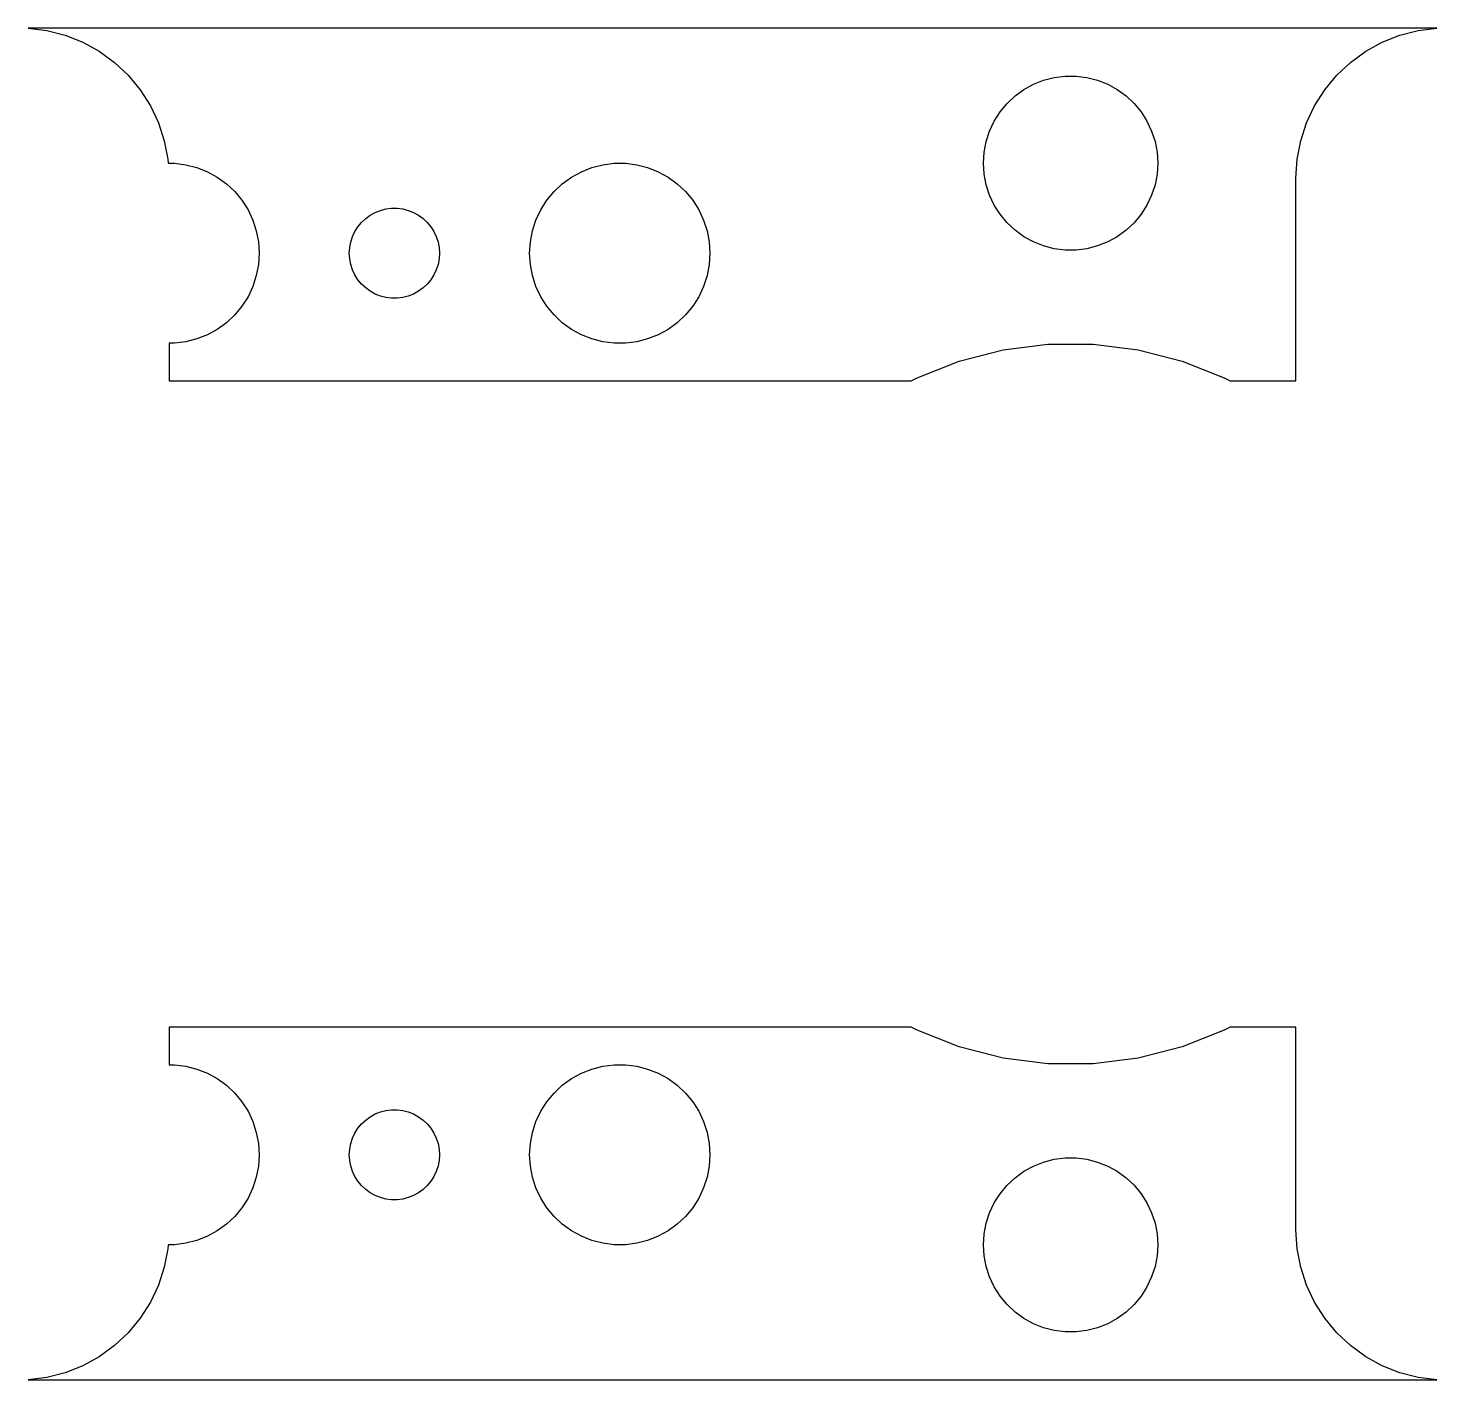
# Model space of a CAD drawing. Header units: metres. Extents: x -52 to 22, y -22 to 346.
# Drawn here: x -34.69 to 12.19, y 193.51 to 238.49 of the extents above; entities that cross this region are included whole.
import ezdxf

# ---------------------------------------------------------------- set-up
doc = ezdxf.new("R2010")
doc.units = ezdxf.units.M

msp = doc.modelspace()

# ---------------------------------------------------------------- linework, layer by layer
for p, q in [((12.186, 238.49), (-34.686, 238.49)), ((-34.686, 238.49), (-34.0631, 238.411)), ((-34.0631, 238.411), (-33.4549, 238.255)), ((-33.4549, 238.255), (-32.8711, 238.024)), ((10.3711, 238.024), (10.9549, 238.255)), ((10.9549, 238.255), (11.5631, 238.411)), ((11.5631, 238.411), (12.186, 238.49)), ((-32.8711, 238.024), (-32.3209, 237.722)), ((-32.3209, 237.722), (-31.8129, 237.353)), ((9.31287, 237.353), (9.82086, 237.722)), ((9.82086, 237.722), (10.3711, 238.024)), ((-31.8129, 237.353), (-31.3551, 236.923)), ((8.85515, 236.923), (9.31287, 237.353)), ((-31.3551, 236.923), (-30.9549, 236.439)), ((-1.23476, 236.624), (-0.89615, 236.758)), ((-0.89615, 236.758), (-0.5434, 236.849)), ((-0.5434, 236.849), (-0.18208, 236.894)), ((-0.18208, 236.894), (0.18208, 236.894)), ((0.18208, 236.894), (0.5434, 236.849)), ((0.5434, 236.849), (0.89615, 236.758)), ((0.89615, 236.758), (1.23476, 236.624)), ((8.45491, 236.439), (8.85515, 236.923)), ((-30.9549, 236.439), (-30.6185, 235.909)), ((-1.84853, 236.234), (-1.55389, 236.449)), ((-1.55389, 236.449), (-1.23476, 236.624)), ((1.23476, 236.624), (1.55389, 236.449)), ((1.55389, 236.449), (1.84853, 236.234)), ((8.11845, 235.909), (8.45491, 236.439)), ((-30.6185, 235.909), (-30.3511, 235.341)), ((-2.34615, 235.705), (-2.114, 235.985)), ((-2.114, 235.985), (-1.84853, 236.234)), ((1.84853, 236.234), (2.114, 235.985)), ((2.114, 235.985), (2.34615, 235.705)), ((7.8511, 235.341), (8.11845, 235.909)), ((-30.3511, 235.341), (-30.1571, 234.743)), ((-2.69635, 235.068), (-2.54128, 235.397)), ((-2.54128, 235.397), (-2.34615, 235.705)), ((2.34615, 235.705), (2.54128, 235.397)), ((2.54128, 235.397), (2.69635, 235.068)), ((7.65707, 234.743), (7.8511, 235.341)), ((-2.80888, 234.721), (-2.69635, 235.068)), ((2.69635, 235.068), (2.80888, 234.721)), ((-30.1571, 234.743), (-30.0394, 234.127)), ((-2.89999, 234), (-2.87712, 234.363)), ((-2.87712, 234.363), (-2.80888, 234.721)), ((2.80888, 234.721), (2.87712, 234.363)), ((2.87712, 234.363), (2.89999, 234)), ((7.53941, 234.127), (7.65707, 234.743)), ((-30.0394, 234.127), (-30.0311, 233.994)), ((-30.0311, 233.994), (-29.8116, 233.994)), ((-29.8116, 233.994), (-29.4379, 233.947)), ((-29.4379, 233.947), (-29.0729, 233.853)), ((-15.927, 233.853), (-15.5621, 233.947)), ((-15.5621, 233.947), (-15.1884, 233.994)), ((-15.1884, 233.994), (-14.8116, 233.994)), ((-14.8116, 233.994), (-14.4379, 233.947)), ((-14.4379, 233.947), (-14.0729, 233.853)), ((-2.87712, 233.637), (-2.89999, 234)), ((2.89999, 234), (2.87712, 233.637)), ((7.5, 233.5), (7.53941, 234.127)), ((-29.0729, 233.853), (-28.7227, 233.714)), ((-28.7227, 233.714), (-28.3925, 233.533)), ((-28.3925, 233.533), (-28.0877, 233.312)), ((-16.9123, 233.312), (-16.6075, 233.533)), ((-16.6075, 233.533), (-16.2773, 233.714)), ((-16.2773, 233.714), (-15.927, 233.853)), ((-14.0729, 233.853), (-13.7227, 233.714)), ((-13.7227, 233.714), (-13.3925, 233.533)), ((-13.3925, 233.533), (-13.0877, 233.312)), ((-2.80888, 233.279), (-2.87712, 233.637)), ((2.87712, 233.637), (2.80888, 233.279)), ((7.5, 226.75), (7.5, 233.5)), ((-28.0877, 233.312), (-27.8131, 233.054)), ((-27.8131, 233.054), (-27.5729, 232.763)), ((-17.427, 232.763), (-17.1869, 233.054)), ((-17.1869, 233.054), (-16.9123, 233.312)), ((-13.0877, 233.312), (-12.8131, 233.054)), ((-12.8131, 233.054), (-12.5729, 232.763)), ((-2.69635, 232.932), (-2.80888, 233.279)), ((2.80888, 233.279), (2.69635, 232.932)), ((-27.5729, 232.763), (-27.3711, 232.445)), ((-22.7811, 232.473), (-22.5942, 232.497)), ((-22.5942, 232.497), (-22.4058, 232.497)), ((-22.4058, 232.497), (-22.2189, 232.473)), ((-17.6289, 232.445), (-17.427, 232.763)), ((-12.5729, 232.763), (-12.3711, 232.445)), ((-2.54128, 232.603), (-2.69635, 232.932)), ((-2.34615, 232.295), (-2.54128, 232.603)), ((2.54128, 232.603), (2.34615, 232.295)), ((2.69635, 232.932), (2.54128, 232.603)), ((-27.3711, 232.445), (-27.2107, 232.104)), ((-27.2107, 232.104), (-27.0942, 231.746)), ((-23.7135, 231.882), (-23.5934, 232.027)), ((-23.5934, 232.027), (-23.4561, 232.156)), ((-23.4561, 232.156), (-23.3037, 232.266)), ((-23.3037, 232.266), (-23.1387, 232.357)), ((-23.1387, 232.357), (-22.9635, 232.427)), ((-22.9635, 232.427), (-22.7811, 232.473)), ((-22.2189, 232.473), (-22.0365, 232.427)), ((-22.0365, 232.427), (-21.8613, 232.357)), ((-21.8613, 232.357), (-21.6963, 232.266)), ((-21.6963, 232.266), (-21.5439, 232.156)), ((-21.5439, 232.156), (-21.4065, 232.027)), ((-21.4065, 232.027), (-21.2865, 231.882)), ((-17.9057, 231.746), (-17.7893, 232.104)), ((-17.7893, 232.104), (-17.6289, 232.445)), ((-12.3711, 232.445), (-12.2107, 232.104)), ((-12.2107, 232.104), (-12.0942, 231.746)), ((-2.114, 232.015), (-2.34615, 232.295)), ((2.34615, 232.295), (2.114, 232.015)), ((-27.0942, 231.746), (-27.0237, 231.376)), ((-23.9529, 231.373), (-23.8947, 231.552)), ((-23.8947, 231.552), (-23.8145, 231.723)), ((-23.8145, 231.723), (-23.7135, 231.882)), ((-21.2865, 231.882), (-21.1855, 231.723)), ((-21.1855, 231.723), (-21.1053, 231.552)), ((-21.1053, 231.552), (-21.0471, 231.373)), ((-17.9763, 231.376), (-17.9057, 231.746)), ((-12.0942, 231.746), (-12.0237, 231.376)), ((-1.84853, 231.766), (-2.114, 232.015)), ((-1.55389, 231.551), (-1.84853, 231.766)), ((-1.23476, 231.376), (-1.55389, 231.551)), ((1.55389, 231.551), (1.23476, 231.376)), ((1.84853, 231.766), (1.55389, 231.551)), ((2.114, 232.015), (1.84853, 231.766)), ((-27.0237, 231.376), (-27, 231)), ((-24, 231), (-23.9882, 231.188)), ((-23.9882, 231.188), (-23.9529, 231.373)), ((-21.0471, 231.373), (-21.0118, 231.188)), ((-21.0118, 231.188), (-21, 231)), ((-18, 231), (-17.9763, 231.376)), ((-12.0237, 231.376), (-12, 231)), ((-0.89615, 231.242), (-1.23476, 231.376)), ((-0.5434, 231.151), (-0.89615, 231.242)), ((-0.18208, 231.106), (-0.5434, 231.151)), ((0.18208, 231.106), (-0.18208, 231.106)), ((0.5434, 231.151), (0.18208, 231.106)), ((0.89615, 231.242), (0.5434, 231.151)), ((1.23476, 231.376), (0.89615, 231.242)), ((-27.0237, 230.624), (-27.0942, 230.254)), ((-27, 231), (-27.0237, 230.624)), ((-23.9882, 230.812), (-24, 231)), ((-23.9529, 230.627), (-23.9882, 230.812)), ((-23.8947, 230.448), (-23.9529, 230.627)), ((-21.0471, 230.627), (-21.1053, 230.448)), ((-21.0118, 230.812), (-21.0471, 230.627)), ((-21, 231), (-21.0118, 230.812)), ((-17.9763, 230.624), (-18, 231)), ((-17.9057, 230.254), (-17.9763, 230.624)), ((-12.0237, 230.624), (-12.0942, 230.254)), ((-12, 231), (-12.0237, 230.624)), ((-27.0942, 230.254), (-27.2107, 229.896)), ((-23.8145, 230.277), (-23.8947, 230.448)), ((-23.7135, 230.118), (-23.8145, 230.277)), ((-21.1855, 230.277), (-21.2865, 230.118)), ((-21.1053, 230.448), (-21.1855, 230.277)), ((-17.7893, 229.896), (-17.9057, 230.254)), ((-12.0942, 230.254), (-12.2107, 229.896)), ((-27.2107, 229.896), (-27.3711, 229.555)), ((-23.5934, 229.973), (-23.7135, 230.118)), ((-23.4561, 229.844), (-23.5934, 229.973)), ((-23.3037, 229.734), (-23.4561, 229.844)), ((-23.1387, 229.643), (-23.3037, 229.734)), ((-21.6963, 229.734), (-21.8613, 229.643)), ((-21.5439, 229.844), (-21.6963, 229.734)), ((-21.4065, 229.973), (-21.5439, 229.844)), ((-21.2865, 230.118), (-21.4065, 229.973)), ((-17.6289, 229.555), (-17.7893, 229.896)), ((-12.2107, 229.896), (-12.3711, 229.555)), ((-27.5729, 229.237), (-27.8131, 228.946)), ((-27.3711, 229.555), (-27.5729, 229.237)), ((-22.9635, 229.573), (-23.1387, 229.643)), ((-22.7811, 229.527), (-22.9635, 229.573)), ((-22.5942, 229.503), (-22.7811, 229.527)), ((-22.4058, 229.503), (-22.5942, 229.503)), ((-22.2189, 229.527), (-22.4058, 229.503)), ((-22.0365, 229.573), (-22.2189, 229.527)), ((-21.8613, 229.643), (-22.0365, 229.573)), ((-17.427, 229.237), (-17.6289, 229.555)), ((-17.1869, 228.946), (-17.427, 229.237)), ((-12.5729, 229.237), (-12.8131, 228.946)), ((-12.3711, 229.555), (-12.5729, 229.237)), ((-27.8131, 228.946), (-28.0877, 228.688)), ((-16.9123, 228.688), (-17.1869, 228.946)), ((-12.8131, 228.946), (-13.0877, 228.688)), ((-28.7227, 228.286), (-29.0729, 228.147)), ((-28.3925, 228.467), (-28.7227, 228.286)), ((-28.0877, 228.688), (-28.3925, 228.467)), ((-16.6075, 228.467), (-16.9123, 228.688)), ((-16.2773, 228.286), (-16.6075, 228.467)), ((-15.927, 228.147), (-16.2773, 228.286)), ((-13.7227, 228.286), (-14.0729, 228.147)), ((-13.3925, 228.467), (-13.7227, 228.286)), ((-13.0877, 228.688), (-13.3925, 228.467)), ((-29.8116, 228.006), (-30, 228.006)), ((-30, 228.006), (-30, 226.75)), ((-29.4379, 228.053), (-29.8116, 228.006)), ((-29.0729, 228.147), (-29.4379, 228.053)), ((-15.5621, 228.053), (-15.927, 228.147)), ((-15.1884, 228.006), (-15.5621, 228.053)), ((-14.8116, 228.006), (-15.1884, 228.006)), ((-14.4379, 228.053), (-14.8116, 228.006)), ((-14.0729, 228.147), (-14.4379, 228.053)), ((-2.24857, 227.787), (-0.75348, 227.976)), ((-0.75348, 227.976), (0.75348, 227.976)), ((0.75348, 227.976), (2.24857, 227.787)), ((-5.10934, 226.858), (-3.70819, 227.413)), ((-3.70819, 227.413), (-2.24857, 227.787)), ((2.24857, 227.787), (3.70819, 227.413)), ((3.70819, 227.413), (5.10934, 226.858)), ((-30, 226.75), (-5.30566, 226.75)), ((-5.30566, 226.75), (-5.10934, 226.858)), ((5.10934, 226.858), (5.30566, 226.75)), ((5.30566, 226.75), (7.5, 226.75)), ((-5.30566, 205.25), (-30, 205.25)), ((-30, 205.25), (-30, 203.994)), ((-5.10934, 205.142), (-5.30566, 205.25)), ((-3.70819, 204.587), (-5.10934, 205.142)), ((5.10934, 205.142), (3.70819, 204.587)), ((5.30566, 205.25), (5.10934, 205.142)), ((7.5, 205.25), (5.30566, 205.25)), ((7.5, 198.5), (7.5, 205.25)), ((-2.24857, 204.213), (-3.70819, 204.587)), ((3.70819, 204.587), (2.24857, 204.213)), ((-30, 203.994), (-29.8116, 203.994)), ((-29.8116, 203.994), (-29.4379, 203.947)), ((-29.4379, 203.947), (-29.0729, 203.853)), ((-15.927, 203.853), (-15.5621, 203.947)), ((-15.5621, 203.947), (-15.1884, 203.994)), ((-15.1884, 203.994), (-14.8116, 203.994)), ((-14.8116, 203.994), (-14.4379, 203.947)), ((-14.4379, 203.947), (-14.0729, 203.853)), ((-0.75348, 204.024), (-2.24857, 204.213)), ((0.75348, 204.024), (-0.75348, 204.024)), ((2.24857, 204.213), (0.75348, 204.024)), ((-29.0729, 203.853), (-28.7227, 203.714)), ((-28.7227, 203.714), (-28.3925, 203.533)), ((-28.3925, 203.533), (-28.0877, 203.312)), ((-16.9123, 203.312), (-16.6075, 203.533)), ((-16.6075, 203.533), (-16.2773, 203.714)), ((-16.2773, 203.714), (-15.927, 203.853)), ((-14.0729, 203.853), (-13.7227, 203.714)), ((-13.7227, 203.714), (-13.3925, 203.533)), ((-13.3925, 203.533), (-13.0877, 203.312)), ((-28.0877, 203.312), (-27.8131, 203.054)), ((-27.8131, 203.054), (-27.5729, 202.763)), ((-17.427, 202.763), (-17.1869, 203.054)), ((-17.1869, 203.054), (-16.9123, 203.312)), ((-13.0877, 203.312), (-12.8131, 203.054)), ((-12.8131, 203.054), (-12.5729, 202.763)), ((-27.5729, 202.763), (-27.3711, 202.445)), ((-22.7811, 202.473), (-22.5942, 202.497)), ((-22.5942, 202.497), (-22.4058, 202.497)), ((-22.4058, 202.497), (-22.2189, 202.473)), ((-17.6289, 202.445), (-17.427, 202.763)), ((-12.5729, 202.763), (-12.3711, 202.445)), ((-27.3711, 202.445), (-27.2107, 202.104)), ((-27.2107, 202.104), (-27.0942, 201.746)), ((-23.7135, 201.882), (-23.5934, 202.027)), ((-23.5934, 202.027), (-23.4561, 202.156)), ((-23.4561, 202.156), (-23.3037, 202.266)), ((-23.3037, 202.266), (-23.1387, 202.357)), ((-23.1387, 202.357), (-22.9635, 202.427)), ((-22.9635, 202.427), (-22.7811, 202.473)), ((-22.2189, 202.473), (-22.0365, 202.427)), ((-22.0365, 202.427), (-21.8613, 202.357)), ((-21.8613, 202.357), (-21.6963, 202.266)), ((-21.6963, 202.266), (-21.5439, 202.156)), ((-21.5439, 202.156), (-21.4065, 202.027)), ((-21.4065, 202.027), (-21.2865, 201.882)), ((-17.9057, 201.746), (-17.7893, 202.104)), ((-17.7893, 202.104), (-17.6289, 202.445)), ((-12.3711, 202.445), (-12.2107, 202.104)), ((-12.2107, 202.104), (-12.0942, 201.746)), ((-27.0942, 201.746), (-27.0237, 201.376)), ((-23.9529, 201.373), (-23.8947, 201.552)), ((-23.8947, 201.552), (-23.8145, 201.723)), ((-23.8145, 201.723), (-23.7135, 201.882)), ((-21.2865, 201.882), (-21.1855, 201.723)), ((-21.1855, 201.723), (-21.1053, 201.552)), ((-21.1053, 201.552), (-21.0471, 201.373)), ((-17.9763, 201.376), (-17.9057, 201.746)), ((-12.0942, 201.746), (-12.0237, 201.376)), ((-27.0237, 201.376), (-27, 201)), ((-24, 201), (-23.9882, 201.188)), ((-23.9882, 201.188), (-23.9529, 201.373)), ((-21.0471, 201.373), (-21.0118, 201.188)), ((-21.0118, 201.188), (-21, 201)), ((-18, 201), (-17.9763, 201.376)), ((-12.0237, 201.376), (-12, 201)), ((-27.0237, 200.624), (-27.0942, 200.254)), ((-27, 201), (-27.0237, 200.624)), ((-23.9882, 200.812), (-24, 201)), ((-23.9529, 200.627), (-23.9882, 200.812)), ((-23.8947, 200.448), (-23.9529, 200.627)), ((-21.0471, 200.627), (-21.1053, 200.448)), ((-21.0118, 200.812), (-21.0471, 200.627)), ((-21, 201), (-21.0118, 200.812)), ((-17.9763, 200.624), (-18, 201)), ((-17.9057, 200.254), (-17.9763, 200.624)), ((-12.0237, 200.624), (-12.0942, 200.254)), ((-12, 201), (-12.0237, 200.624)), ((-1.55389, 200.449), (-1.23476, 200.624)), ((-1.23476, 200.624), (-0.89615, 200.758)), ((-0.89615, 200.758), (-0.5434, 200.849)), ((-0.5434, 200.849), (-0.18208, 200.894)), ((-0.18208, 200.894), (0.18208, 200.894)), ((0.18208, 200.894), (0.5434, 200.849)), ((0.5434, 200.849), (0.89615, 200.758)), ((0.89615, 200.758), (1.23476, 200.624)), ((1.23476, 200.624), (1.55389, 200.449)), ((-27.0942, 200.254), (-27.2107, 199.896)), ((-23.8145, 200.277), (-23.8947, 200.448)), ((-23.7135, 200.118), (-23.8145, 200.277)), ((-21.1855, 200.277), (-21.2865, 200.118)), ((-21.1053, 200.448), (-21.1855, 200.277)), ((-17.7893, 199.896), (-17.9057, 200.254)), ((-12.0942, 200.254), (-12.2107, 199.896)), ((-2.114, 199.985), (-1.84853, 200.234)), ((-1.84853, 200.234), (-1.55389, 200.449)), ((1.55389, 200.449), (1.84853, 200.234)), ((1.84853, 200.234), (2.114, 199.985)), ((-27.2107, 199.896), (-27.3711, 199.555)), ((-23.5934, 199.973), (-23.7135, 200.118)), ((-23.4561, 199.844), (-23.5934, 199.973)), ((-23.3037, 199.734), (-23.4561, 199.844)), ((-23.1387, 199.643), (-23.3037, 199.734)), ((-21.6963, 199.734), (-21.8613, 199.643)), ((-21.5439, 199.844), (-21.6963, 199.734)), ((-21.4065, 199.973), (-21.5439, 199.844)), ((-21.2865, 200.118), (-21.4065, 199.973)), ((-17.6289, 199.555), (-17.7893, 199.896)), ((-12.2107, 199.896), (-12.3711, 199.555)), ((-2.54128, 199.397), (-2.34615, 199.705)), ((-2.34615, 199.705), (-2.114, 199.985)), ((2.114, 199.985), (2.34615, 199.705)), ((2.34615, 199.705), (2.54128, 199.397)), ((-27.5729, 199.237), (-27.8131, 198.946)), ((-27.3711, 199.555), (-27.5729, 199.237)), ((-22.9635, 199.573), (-23.1387, 199.643)), ((-22.7811, 199.527), (-22.9635, 199.573)), ((-22.5942, 199.503), (-22.7811, 199.527)), ((-22.4058, 199.503), (-22.5942, 199.503)), ((-22.2189, 199.527), (-22.4058, 199.503)), ((-22.0365, 199.573), (-22.2189, 199.527)), ((-21.8613, 199.643), (-22.0365, 199.573)), ((-17.427, 199.237), (-17.6289, 199.555)), ((-17.1869, 198.946), (-17.427, 199.237)), ((-12.5729, 199.237), (-12.8131, 198.946)), ((-12.3711, 199.555), (-12.5729, 199.237)), ((-2.69635, 199.068), (-2.54128, 199.397)), ((2.54128, 199.397), (2.69635, 199.068)), ((-27.8131, 198.946), (-28.0877, 198.688)), ((-16.9123, 198.688), (-17.1869, 198.946)), ((-12.8131, 198.946), (-13.0877, 198.688)), ((-2.80888, 198.721), (-2.69635, 199.068)), ((2.69635, 199.068), (2.80888, 198.721)), ((-28.7227, 198.286), (-29.0729, 198.147)), ((-28.3925, 198.467), (-28.7227, 198.286)), ((-28.0877, 198.688), (-28.3925, 198.467)), ((-16.6075, 198.467), (-16.9123, 198.688)), ((-16.2773, 198.286), (-16.6075, 198.467)), ((-15.927, 198.147), (-16.2773, 198.286)), ((-13.7227, 198.286), (-14.0729, 198.147)), ((-13.3925, 198.467), (-13.7227, 198.286)), ((-13.0877, 198.688), (-13.3925, 198.467)), ((-2.89999, 198), (-2.87712, 198.363)), ((-2.87712, 198.363), (-2.80888, 198.721)), ((2.80888, 198.721), (2.87712, 198.363)), ((2.87712, 198.363), (2.89999, 198)), ((7.53941, 197.873), (7.5, 198.5)), ((-30.0394, 197.873), (-30.1571, 197.257)), ((-30.0311, 198.006), (-30.0394, 197.873)), ((-29.8116, 198.006), (-30.0311, 198.006)), ((-29.4379, 198.053), (-29.8116, 198.006)), ((-29.0729, 198.147), (-29.4379, 198.053)), ((-15.5621, 198.053), (-15.927, 198.147)), ((-15.1884, 198.006), (-15.5621, 198.053)), ((-14.8116, 198.006), (-15.1884, 198.006)), ((-14.4379, 198.053), (-14.8116, 198.006)), ((-14.0729, 198.147), (-14.4379, 198.053)), ((-2.87712, 197.637), (-2.89999, 198)), ((2.89999, 198), (2.87712, 197.637)), ((7.65707, 197.257), (7.53941, 197.873)), ((-2.80888, 197.279), (-2.87712, 197.637)), ((2.87712, 197.637), (2.80888, 197.279)), ((-30.1571, 197.257), (-30.3511, 196.659)), ((-2.69635, 196.932), (-2.80888, 197.279)), ((-2.54128, 196.603), (-2.69635, 196.932)), ((2.69635, 196.932), (2.54128, 196.603)), ((2.80888, 197.279), (2.69635, 196.932)), ((7.8511, 196.659), (7.65707, 197.257)), ((-30.3511, 196.659), (-30.6185, 196.091)), ((-2.34615, 196.295), (-2.54128, 196.603)), ((2.54128, 196.603), (2.34615, 196.295)), ((8.11845, 196.091), (7.8511, 196.659)), ((-30.6185, 196.091), (-30.9549, 195.561)), ((-2.114, 196.015), (-2.34615, 196.295)), ((-1.84853, 195.766), (-2.114, 196.015)), ((2.114, 196.015), (1.84853, 195.766)), ((2.34615, 196.295), (2.114, 196.015)), ((8.45491, 195.561), (8.11845, 196.091)), ((-30.9549, 195.561), (-31.3551, 195.077)), ((-1.55389, 195.551), (-1.84853, 195.766)), ((-1.23476, 195.376), (-1.55389, 195.551)), ((1.55389, 195.551), (1.23476, 195.376)), ((1.84853, 195.766), (1.55389, 195.551)), ((8.85515, 195.077), (8.45491, 195.561)), ((-31.3551, 195.077), (-31.8129, 194.647)), ((-0.89615, 195.242), (-1.23476, 195.376)), ((-0.5434, 195.151), (-0.89615, 195.242)), ((-0.18208, 195.106), (-0.5434, 195.151)), ((0.18208, 195.106), (-0.18208, 195.106)), ((0.5434, 195.151), (0.18208, 195.106)), ((0.89615, 195.242), (0.5434, 195.151)), ((1.23476, 195.376), (0.89615, 195.242)), ((9.31287, 194.647), (8.85515, 195.077)), ((-31.8129, 194.647), (-32.3209, 194.278)), ((9.82086, 194.278), (9.31287, 194.647)), ((-32.3209, 194.278), (-32.8711, 193.976)), ((10.3711, 193.976), (9.82086, 194.278)), ((-34.0631, 193.589), (-34.686, 193.51)), ((-33.4549, 193.745), (-34.0631, 193.589)), ((-32.8711, 193.976), (-33.4549, 193.745)), ((10.9549, 193.745), (10.3711, 193.976)), ((11.5631, 193.589), (10.9549, 193.745)), ((12.186, 193.51), (11.5631, 193.589)), ((-34.686, 193.51), (12.186, 193.51))]:
    msp.add_line(p, q)

doc.saveas('drawing.dxf')
